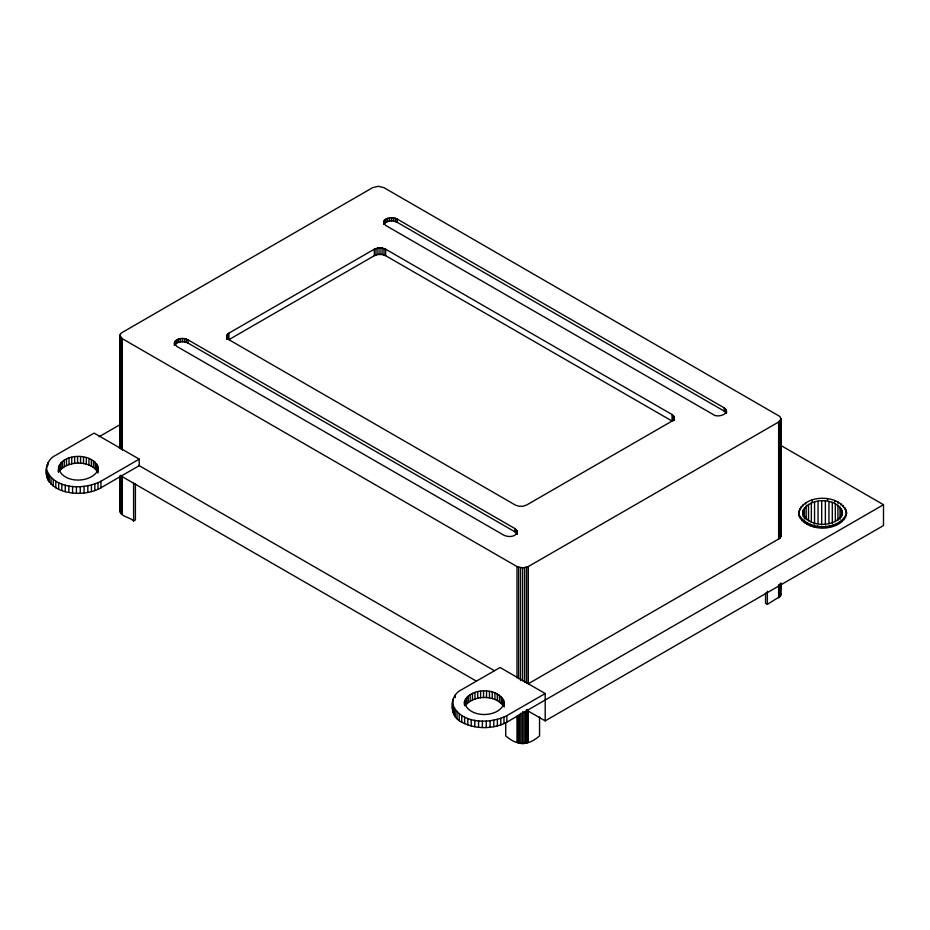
<?xml version="1.0" encoding="UTF-8"?>
<svg xmlns="http://www.w3.org/2000/svg" width="930" height="930" viewBox="0 0 930 930"><rect width="100%" height="100%" fill="white"/><g stroke="black" fill="none" stroke-linecap="round" stroke-linejoin="round"><path stroke-width="1.4" d="M798.707 514.406C800.997 493.202 842.522 492.97 846.509 513.255C842.162 533.064 802.799 533.029 798.707 513.104L799.196 516.662M846.346 515.534L846.509 511.953M135.396 483.623L135.396 519.951L133.595 520.998C130.7 517.22 117.994 516.348 120.586 509.466M765.541 593.119L765.541 603.291L767.355 604.326L780.351 596.328L780.956 582.947M58.416 471.731C57.102 450.69 101.614 451.457 97.929 472.998M464.384 702.208C469.534 686.793 500.387 686.852 504.223 703.068C499.073 718.483 468.22 718.425 464.384 702.208L464.384 704.812M46.965 464.942C40.257 494.202 82.503 498.922 100.893 487.785L139.233 465.651L139.233 459.141L94.128 433.101L55.788 455.235C46.849 459.246 45.198 469.243 46.965 478.09M46.5 473.649L46.965 471.452M545.201 720.866L545.201 693.524L500.084 667.484L461.745 689.618C448.806 695.384 448.806 716.402 461.745 722.168C475.521 729.422 493.074 729.422 506.85 722.168L883.5 504.711L883.5 525.555L545.201 720.866L526.345 709.985M452.468 708.032L452.933 705.823M119.982 448.295L119.982 335.439L121.051 333.138L372.663 187.651L378.301 186.302L383.939 187.651L779.898 416.477L780.956 418.779L780.956 535.971L779.898 538.272L528.287 683.759L528.287 566.568L778.631 422.034L780.956 418.779M174.387 345.263C173.317 338.148 183.419 337.148 188 339.834L515.034 528.635L517.092 530.705L517.371 534.064M226.548 339.02L226.815 335.219L228.885 333.161L374.348 249.17L377.929 247.984L382.056 247.984L385.625 249.17L672.065 414.536L674.122 416.605L674.401 420.406M383.846 221.119L383.846 223.502L385.915 225.572L712.938 414.373C717.344 418.361 731.503 413.815 724.214 407.863L397.191 219.062C393.041 217.004 386.717 216.992 383.846 221.119L383.846 224.386C386.717 220.247 393.041 220.259 397.191 222.317L724.214 411.118L726.284 413.187L726.284 409.932M517.371 531.89C515.836 537.319 507.966 537.319 503.758 535.145L176.723 346.344L174.387 343.089M674.401 417.803L672.065 421.058L526.589 505.037L523.02 506.234L518.882 506.234L515.313 505.037L228.885 339.671L226.548 336.416M802.695 512C808.019 496.69 838.813 496.771 842.522 513.058C837.198 528.368 806.391 528.287 802.695 512L802.695 514.755M799.196 515.36C808.577 530.577 838.244 530.658 846.346 514.232M97.929 470.394C90.512 483.705 62.368 483.693 58.416 467.825M517.092 530.705L517.092 533.96L515.034 531.89L188 343.089C183.849 341.031 177.537 341.019 174.666 345.146L174.666 341.891M97.592 465.279L97.592 471.789C89.315 460.245 68.529 460.315 59.52 470.964L59.52 464.454M503.56 699.662L503.56 706.172C495.283 694.629 474.498 694.698 465.488 705.347L465.488 698.837M672.065 414.536L672.065 421.058L385.625 255.68L382.056 254.495L377.929 254.495L374.348 255.68L228.885 339.671L228.885 333.161M99.161 436.705L120.54 424.359M46.5 469.371C53.963 489.971 84.13 489.971 100.893 481.275L139.233 459.141M452.468 703.754C459.932 724.354 490.098 724.354 506.85 715.658L545.201 693.524M505.722 722.773L505.722 735.839C517.208 746.011 528.077 746.011 539.563 735.839L539.563 716.96M119.982 335.439L122.318 338.694L516.999 566.568L522.648 567.916L528.287 566.568M780.468 445.226L883.5 504.711M138.663 465.325L494.376 670.693M120.516 475.672L476.09 680.969M780.688 534.773L780.956 535.971M846.509 513.255L846.021 509.698M780.805 593.666L780.956 594.561M845.533 516.464L845.533 517.766M844.893 507.513L844.893 508.815M844.091 518.591L844.091 519.893M843.15 505.455L843.15 506.757M842.348 510.942L842.348 515.069M842.069 520.556L842.069 521.858M841.511 508.873L841.511 517.138M840.86 503.607L840.86 504.909M840.023 506.931L840.023 519.335M839.523 522.288L839.523 523.59M838.07 501.991L838.07 503.293M837.942 505.176L837.942 520.347M836.5 523.764L836.5 525.066M835.338 503.676L835.338 521.602M834.849 500.666L834.849 501.968M833.117 524.939L833.117 526.24M832.304 502.467L832.304 523.148M829.432 525.764L829.432 527.066M828.944 501.619L828.944 523.671M827.514 499.015L827.514 500.317M825.561 526.229L825.561 527.531M825.363 501.131L825.363 524.567M821.69 501.026L821.69 524.474M821.62 526.322L821.62 527.624M818.04 501.328L818.04 523.381M817.691 526.043L817.691 527.345M814.552 502.002L814.552 524.055M813.913 525.392L813.913 526.694M812.099 500.119L812.099 501.421M811.344 503.037L811.344 522.335M810.356 524.392L810.356 525.694M808.507 504.386L808.507 520.94M807.147 523.067L807.147 524.369M806.159 506.025L806.159 519.812M805.694 502.758L805.694 504.06M804.369 507.885L804.369 518.905M804.345 521.451L804.345 522.753M803.136 504.502L803.136 505.804M803.195 509.896L803.195 516.789M802.055 519.603L802.055 520.905M801.114 506.466L801.114 507.768M800.323 517.545L800.323 518.847M799.684 508.582L799.684 509.884M798.87 510.814L798.87 512.116M780.805 583.494L780.805 595.456M780.688 419.965L780.688 537.156M780.351 584.703L780.351 596.328M779.898 421.081L779.898 538.272M779.619 584.052L779.619 597.118M778.631 422.034L778.631 539.226M778.631 584.749L778.631 597.816M767.355 591.259L767.355 604.326M726.551 411.118L726.551 413.292M725.481 408.816L725.481 412.071M724.214 407.863L724.214 411.118M674.122 416.605L674.122 420.511M673.332 415.501L673.332 420.709M528.287 710.404L528.287 742.349M527.077 709.52L527.077 742.931M526.624 567.3L526.624 683.038M525.694 711.404L525.694 743.349M524.706 567.753L524.706 682.05M524.195 711.659L524.195 743.616M522.648 567.916L522.648 680.76M522.648 711.752L522.648 743.698M521.091 713.112L521.091 743.616M520.579 567.753L520.579 680.609M519.591 714.298L519.591 743.349M518.661 567.3L518.661 678.702M518.208 715.333L518.208 742.931M516.999 566.568L516.999 677.97M516.999 716.205L516.999 742.349M516.301 529.589L516.301 532.844M515.034 528.635L515.034 531.89M506.85 715.658L506.85 722.168M504.107 701.348L504.223 706.974M503.967 717.135L503.967 723.645M502.572 698.035L502.572 704.545M501.177 696.512L501.177 703.022M500.805 718.402L500.805 724.912M499.41 695.129L499.41 701.639M497.306 693.908L497.306 700.43M497.387 719.425L497.387 725.935M494.911 692.897L494.911 699.407M493.795 720.215L493.795 726.725M492.272 692.083L492.272 698.604M490.052 720.75L490.052 727.26M489.459 691.525L489.459 698.035M486.53 691.199L486.53 697.709M486.227 721.017L486.227 727.527M483.553 691.141L483.553 697.651M482.379 721.017L482.379 727.527M480.601 691.327L480.601 697.837M478.555 720.75L478.555 727.26M477.718 691.769L477.718 698.279M474.986 692.466L474.986 698.976M474.812 720.215L474.812 726.725M472.463 693.373L472.463 699.883M471.208 719.425L471.208 725.935M470.208 694.501L470.208 701.011M468.267 695.803L468.267 702.313M467.802 718.402L467.802 724.912M466.674 697.256L466.674 703.766M464.709 700.499L464.709 705.707M464.628 717.135L464.628 723.645M461.745 715.658L461.745 722.168M459.199 713.996L459.199 720.506M457.002 712.159L457.002 718.669M455.212 695.082L455.212 697.686M455.212 710.195L455.212 716.705M453.852 708.114L453.852 714.624M452.933 699.313L452.933 712.461M397.191 219.062L397.191 222.317M395.541 218.329L395.541 221.584M393.611 217.864L393.611 221.119M391.553 217.713L391.553 220.968M389.484 217.864L389.484 221.119M387.566 218.329L387.566 221.584M385.915 219.062L385.915 222.317M385.625 249.17L385.625 255.68M384.648 220.015L384.648 223.27M383.974 248.438L383.974 254.948M382.056 247.984L382.056 254.495M379.986 247.822L379.986 254.332M377.929 247.984L377.929 254.495M375.999 248.438L375.999 254.948M374.348 249.17L374.348 255.68M227.618 334.114L227.618 339.322M226.815 335.219L226.815 339.125M188 339.834L188 343.089M186.349 339.101L186.349 342.356M184.431 338.636L184.431 341.891M182.361 338.485L182.361 341.74M180.304 338.636L180.304 341.891M178.374 339.101L178.374 342.356M176.723 339.834L176.723 343.089M175.456 340.787L175.456 344.042M133.595 483.228L133.595 520.998M122.318 338.694L122.318 450.097M122.318 514.476L122.318 476.718L121.33 476.021L121.33 513.779M121.051 337.741L121.051 449.144M120.586 475.23L120.586 512.988M120.249 334.242L120.249 448.039M120.133 475.811L120.133 512.128M119.982 476.369L119.982 511.221M100.893 481.275L100.893 487.785M98.15 466.965L98.15 469.569M98.01 482.751L98.01 489.261M96.604 463.651L96.604 470.162M95.22 462.129L95.22 468.639M94.837 484.019L94.837 490.529M93.442 460.745L93.442 467.255M91.431 485.053L91.431 491.563M91.338 459.536L91.338 466.046M88.943 458.513L88.943 465.023M87.827 485.832L87.827 492.342M86.304 457.711L86.304 464.221M84.084 486.367L84.084 492.877M83.502 457.142L83.502 463.651M80.573 456.816L80.573 463.326M80.259 486.634L80.259 493.144M77.597 456.758L77.597 463.268M76.411 486.634L76.411 493.144M74.633 456.944L74.633 463.454M72.587 486.367L72.587 492.877M71.749 457.397L71.749 463.907M69.018 458.083L69.018 464.593M68.843 485.832L68.843 492.342M66.495 458.99L66.495 465.512M65.251 485.053L65.251 491.563M64.24 460.118L64.24 466.627M62.298 461.42L62.298 467.93M61.833 484.019L61.833 490.529M60.717 462.873L60.717 469.383M58.753 466.116L58.753 471.324M58.671 482.751L58.671 489.261M58.532 469.545L58.532 472.149M55.788 481.275L55.788 487.785M53.231 479.613L53.231 486.123M51.045 477.788L51.045 484.298M49.255 475.811L49.255 482.321M47.883 462.78L47.883 465.384M47.883 473.73L47.883 480.24"/></g></svg>
